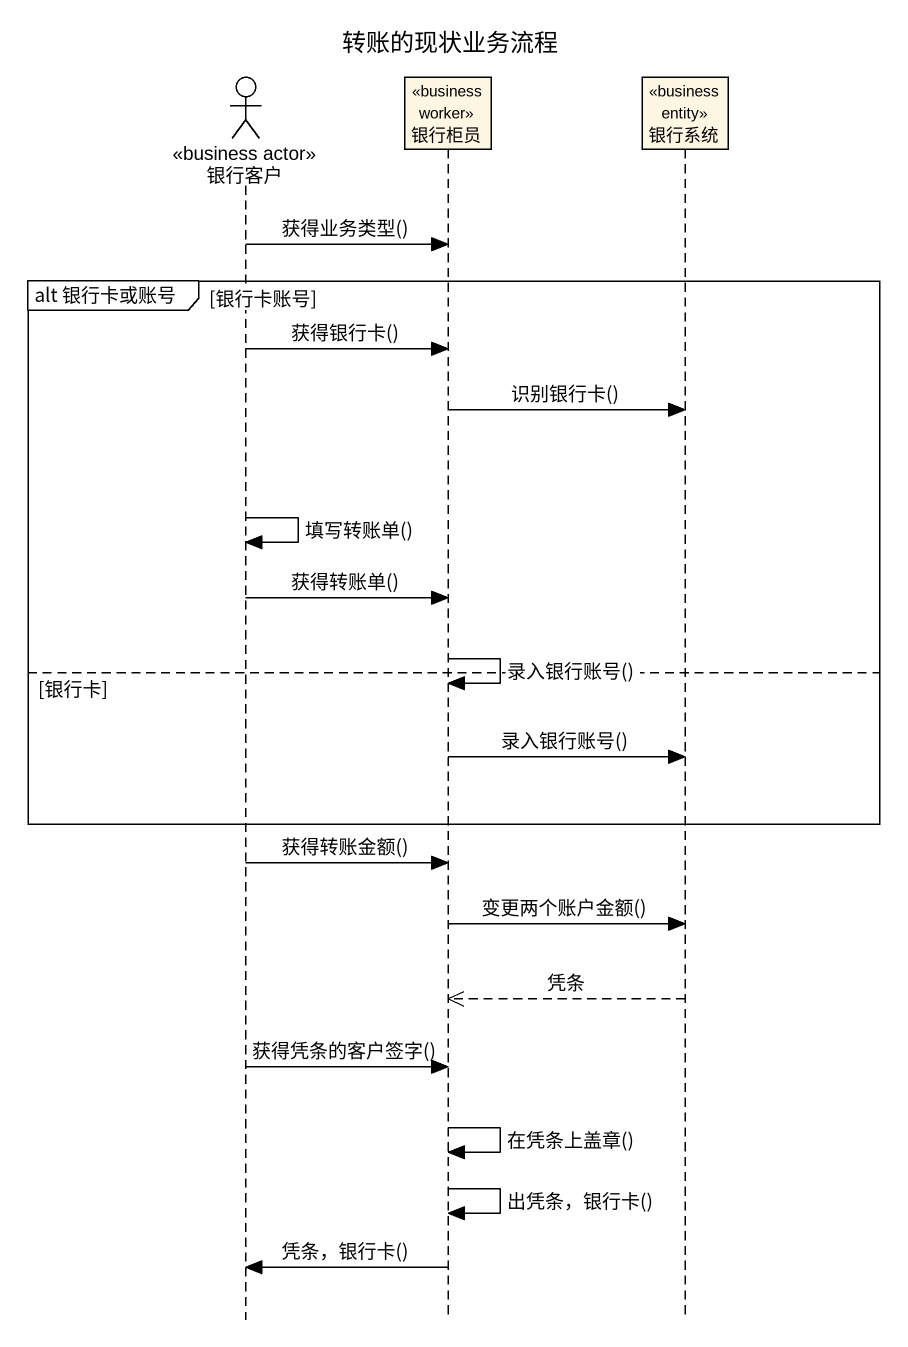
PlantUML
@startuml
title 转账的现状业务流程
hide footbox
actor 银行客户 <<business actor>>
participant 银行柜员 <<business worker>>
participant 银行系统 <<business entity>>

银行客户 -> 银行柜员 : 获得业务类型()
group alt 银行卡或账号 [银行卡账号]
  银行客户 -> 银行柜员 : 获得银行卡()
  银行柜员 -> 银行系统 : 识别银行卡()
  银行客户 -> 银行客户 : 填写转账单()
  银行客户 -> 银行柜员 : 获得转账单()
  银行柜员 -> 银行柜员 : 录入银行账号()
else 银行卡
  银行柜员 -> 银行系统 : 录入银行账号()
end
银行客户 -> 银行柜员 : 获得转账金额()
银行柜员 -> 银行系统 : 变更两个账户金额()
银行系统 -->> 银行柜员 : 凭条
银行客户 -> 银行柜员 : 获得凭条的客户签字()
银行柜员 -> 银行柜员 : 在凭条上盖章()
银行柜员 -> 银行柜员 : 出凭条，银行卡()
银行柜员 -> 银行客户 : 凭条，银行卡()
@enduml
